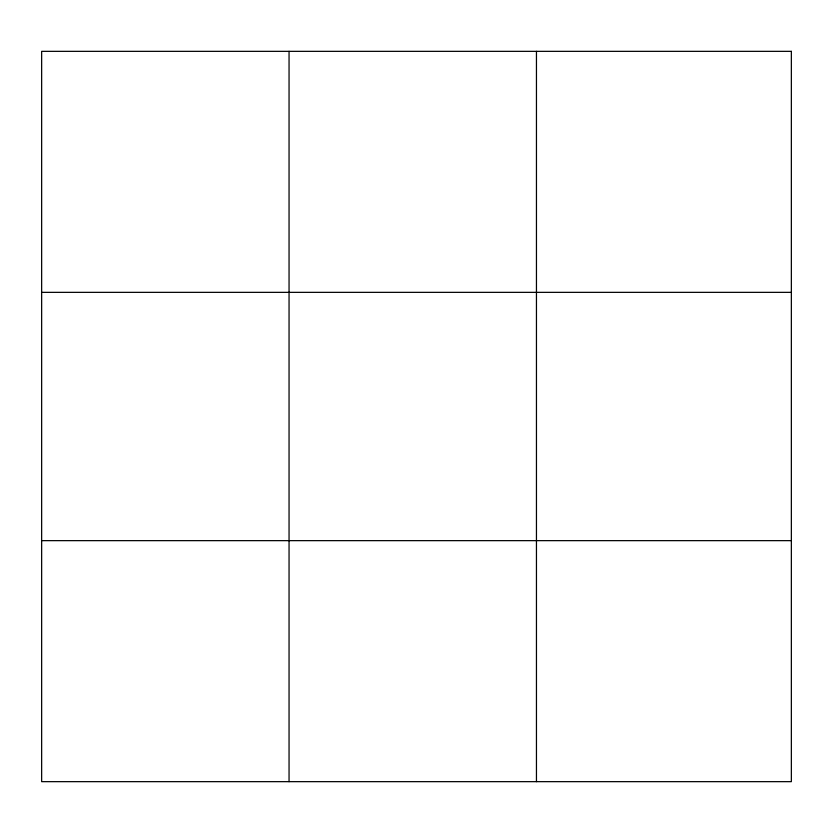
<?xml version="1.0" encoding="UTF-8"?>
<svg xmlns="http://www.w3.org/2000/svg" width="833" height="833" viewBox="0 0 833 833"><rect width="100%" height="100%" fill="white"/><g stroke="black" fill="none" stroke-linecap="round" stroke-linejoin="round"><path stroke-width="1.25" d="M289.051 51.344L289.051 781.656M536.452 51.344L536.452 781.656M41.65 292.352L791.35 292.352M41.65 540.648L791.35 540.648M791.35 51.344L791.35 781.656L41.65 781.656L41.65 51.344L791.35 51.344"/></g></svg>
